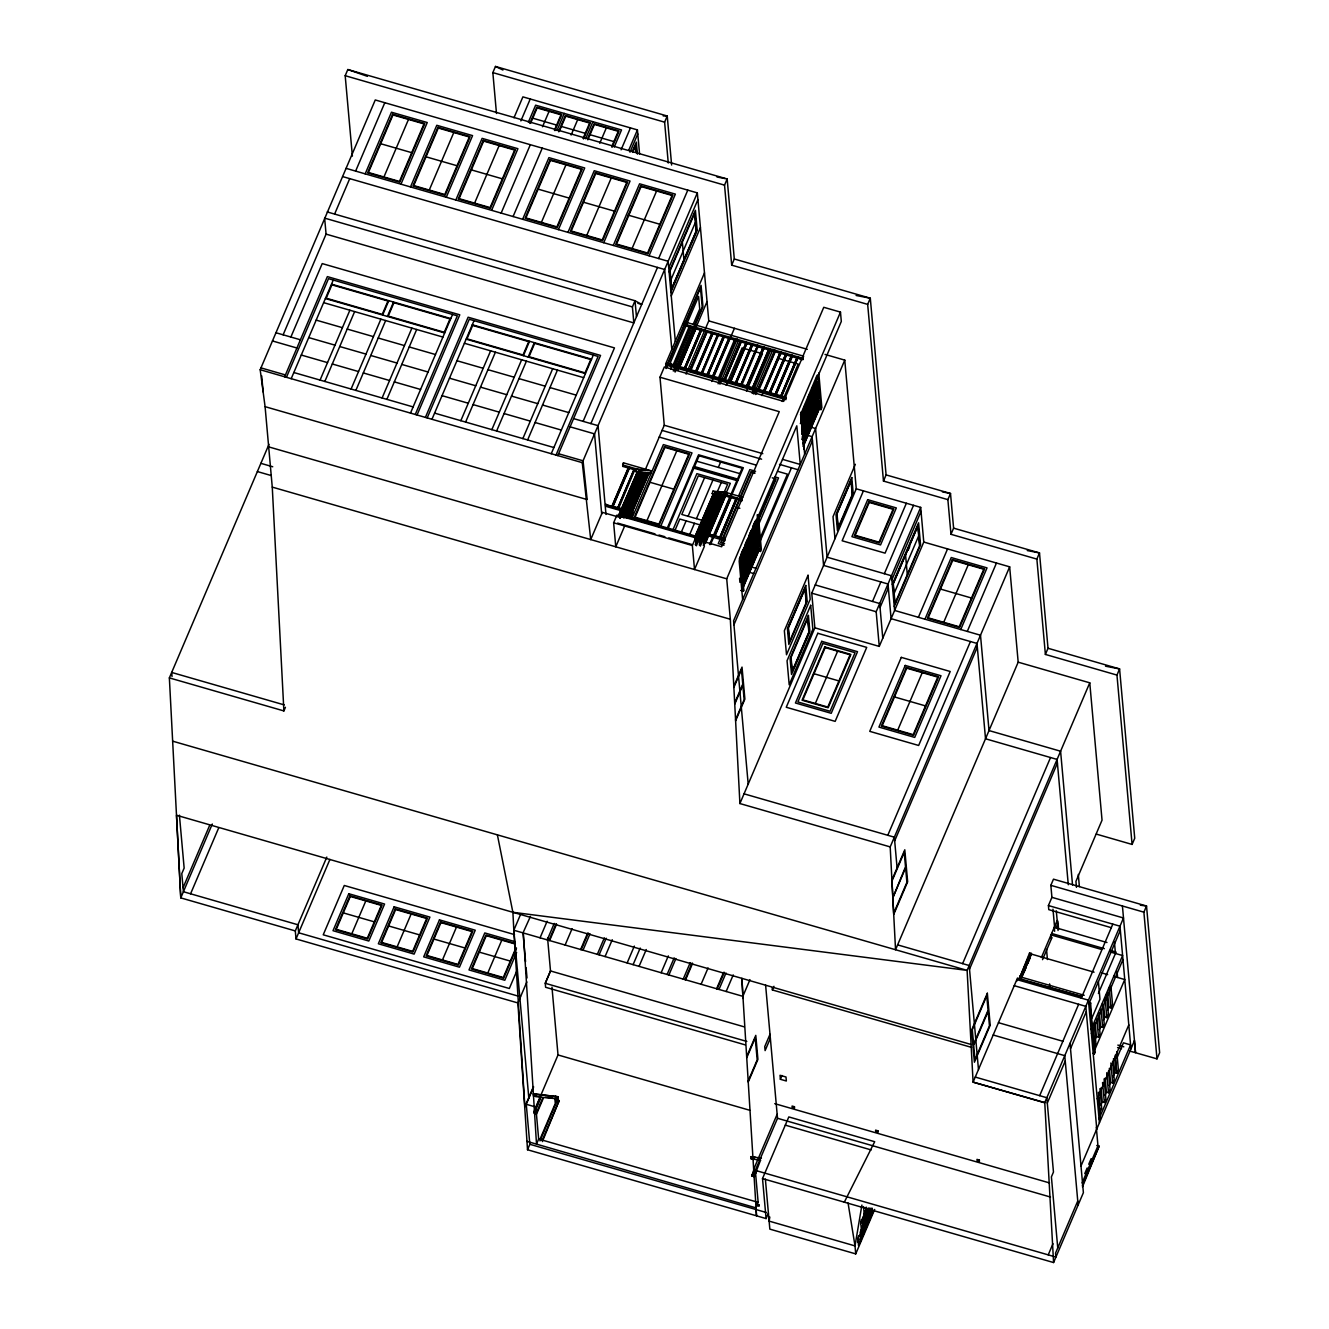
<?xml version="1.0" encoding="UTF-8"?>
<svg xmlns="http://www.w3.org/2000/svg" width="1329" height="1329" viewBox="0 0 1329 1329"><rect width="100%" height="100%" fill="white"/><g stroke="black" fill="none" stroke-linecap="round" stroke-linejoin="round"><path stroke-width="1.5" d="M769.823 1217.032L769.126 1221.118L855.012 1245.904L855.726 1253.895L769.84 1229.126L765.371 1179.122M861.906 1205.054L855.012 1245.904L848.052 1202.978M857.869 1239.791L858.567 1235.737M860.66 1223.577L861.358 1219.524M859.946 1239.06L858.883 1239.807M871.193 1208.858L860.876 1233.644L871.957 1207.978M866.226 1207.114L859.896 1242.515L857.521 1241.818M802.65 359.029L803.63 356.189L684.335 321.768L683.471 323.827L683.604 325.323L802.882 359.744M635.179 469.502L634.298 469.237L617.636 508.276L634.249 468.738L635.229 470.001L622.703 466.379L623.451 462.824L650.878 470.748L651.011 472.244L650.147 474.303L650.047 473.19L635.827 471.629L636.508 469.187L648.502 470.067M638.219 472.327L638.9 469.868L650.878 470.748M727.295 493.508L726.564 495.235L712.178 493.657L712.859 491.198L724.837 492.095L742.745 497.279M714.553 494.338L715.235 491.896L727.229 492.777L726.382 495.219M352.384 156.124L345.191 75.703L347.816 69.54L727.162 178.983L734.306 258.989L731.681 265.152L867.671 304.374L883.469 481.065L947.876 499.638L950.983 534.308L1036.869 559.094L1045.391 654.433L1116.958 675.082L1132.092 844.43L1096.309 834.097M268.99 444.335L169.364 677.89L283.891 710.932L272.262 487.112L265.086 406.657L260.185 369.728L375.26 99.957L697.326 192.888L708.772 320.887L686.08 374.08M283.127 334.808L326.07 234.12L324.641 218.122L632.405 306.916L633.833 322.914L326.07 234.12M334.742 213.77L349.726 178.634M355.624 171.109L384.795 102.715M290.868 337.051L322.216 263.591L614.463 347.899L583.132 421.359M365.176 173.866L391.457 112.217L427.257 122.534L400.959 184.183M284.639 376.788L327.366 276.615L459.784 314.807L417.057 414.98M286.433 377.303L328.496 278.675L457.326 315.837L415.263 414.465M291.201 378.682L333.28 280.037M383.931 176.973L408.485 119.427M320.073 380.077L349.876 310.222M324.841 381.456L354.644 311.601M410.495 186.94L436.792 125.291L472.576 135.608L446.278 197.257M429.267 190.047L453.804 132.501M351.089 389.032L380.891 319.159M382.636 315.056L388.782 300.67M355.856 390.41L385.659 320.538M387.42 316.435L393.55 302.048M496.481 113.463L492.843 72.613L495.468 66.45L667.241 116.005L671.627 165.029M455.83 200.014L482.128 138.366L517.911 148.698L491.614 210.331M382.104 397.986L411.907 328.113M386.872 399.364L416.675 329.492M474.603 203.121L499.139 145.592M183.053 887.739L209.7 825.259M212.291 824.03L180.777 897.889L295.304 930.931L296.018 938.938L517.895 1002.946L527.513 1149.751L766.085 1218.577L768.411 1213.128M513.991 117.766L522.895 96.867L637.422 129.91L639.565 153.931M190.579 893.802L218.654 827.967M520.885 120.906L530.238 98.994M528.361 122.235L535.637 105.174L621.523 129.943L614.247 147.021M529.872 123.414L536.766 107.217L561.818 114.444L554.924 130.641M530.57 123.315L537.149 107.915L561.004 114.792L554.426 130.209M410.495 413.086L452.558 314.458M283.891 710.932L285.436 707.294M501.149 213.089L530.321 144.711M542.498 126.77L549.076 111.354M425.396 417.389L468.124 317.216L600.542 355.424L557.815 455.598M427.19 417.904L469.27 319.276L598.1 356.454L556.02 455.083M513.094 216.527L542.249 148.15M431.958 419.283L474.038 320.654M556.984 130.491L564.26 113.43M558.496 131.671L565.406 115.49L590.458 122.717L583.547 138.897M559.21 131.588L565.772 116.171L589.627 123.049L583.066 138.465M522.629 219.285L548.927 157.636L584.71 167.969L558.413 229.618M571.138 135.026L577.7 119.61M541.401 222.392L565.938 164.862M460.831 420.695L490.634 350.823M585.624 138.764L592.9 121.687M465.615 422.074L495.401 352.202M587.9 138.133L594.03 123.747L619.081 130.973L612.171 147.154M587.833 139.844L594.412 124.428L618.267 131.305L611.689 146.722M599.761 143.283L606.34 127.866M567.965 232.359L594.246 170.727L630.046 181.043L603.748 242.692M491.846 429.649L521.649 359.777M523.41 355.674L529.54 341.287M496.614 431.028L526.417 361.156M528.178 357.052L534.308 342.666M621.092 149.812L630.444 127.9M586.72 235.466L611.274 177.936M295.304 930.931L326.818 857.072M628.85 149.994L637.422 129.91M629.979 152.204L637.77 133.93M296.018 938.938L329.924 859.414M632.305 151.606L636.342 142.12L637.422 154.131M632.704 151.855L635.777 144.662L636.491 152.669M632.67 152.37L635.594 145.509L636.176 152.187M522.862 438.587L552.665 368.731M527.63 439.965L557.432 370.11M668.271 163.018L664.616 122.168L667.241 116.005L663.188 115.922M613.284 245.45L639.581 183.801L675.365 194.117L649.067 255.766M632.056 248.556L656.592 191.011M551.253 453.704L593.315 355.076M351.786 933.805L365.807 900.929M632.405 306.916L635.029 300.736L641.724 304.424L637.82 303.294M658.619 258.524L687.791 190.13M590.89 423.602L657.49 267.428M825.027 354.428L844.762 360.126L856.258 488.806L920.681 507.379L923.771 542.049L1009.658 566.835L1018.18 662.174L895.547 949.72L890.197 846.905L739.904 803.547L730.335 619.264L726.714 578.813L590.724 539.574L582.268 462.658L697.326 192.888M668.753 267.943L697.924 199.549M669.118 271.947L695.416 210.298L697.193 230.299L670.896 291.948M670.879 279.887L695.432 222.358M671.261 295.935L700.433 227.558M397.122 946.879L411.143 914.003M731.681 265.152L724.538 185.146L727.162 178.983M626.956 512.396L605.725 506.283L605.592 504.704L623.268 508.924M645.479 469.27L664.267 425.247L659.981 377.237L664.35 366.97L783.645 401.375L823.764 307.298L840.476 312.116L841.307 321.452L801.188 415.528M704.486 272.894L665.663 363.88L666.095 368.548L700.483 287.895L702.21 307.232L675.016 371.007M666.477 363.648L666.809 362.867L786.103 397.288L785.921 399.647L666.626 365.226L666.477 363.648L785.771 398.052M605.725 506.283L605.924 503.924M622.703 466.379L623.451 462.824M666.626 365.226L666.809 362.867M665.995 367.552L701.064 285.353L702.958 306.683L675.082 372.07M629.564 468.356L628.584 467.11L611.921 506.15L612.868 506.897L629.514 467.858L628.634 467.609L612.769 504.787M612.819 506.399L629.481 467.359M672.873 365.591L689.469 326.054L690.465 327.299M689.518 326.552L690.415 326.801L673.753 365.857L690.366 326.303M673.288 371.04L691.711 327.814M693.323 324.06L699.735 309.026L698.589 296.367L670.547 362.119L671.195 369.362M696.031 327.947L679.435 367.485L696.08 328.446L695.183 328.18L678.538 367.219L695.133 327.682L696.13 328.944M635.146 469.004L618.533 508.542L617.586 507.778M677.873 369.944L707.045 301.567M624.879 525.47L615.776 546.8L613.633 522.795L616.922 515.087L695.648 537.813L696.363 545.804L718.507 494.255L720.982 494.621M618.799 515.453L637.372 471.928L617.952 516.848L602.353 512.346L590.724 539.574L268.674 446.876M618.849 517.114L638.269 472.194L637.123 471.911M619.812 515.718L638.452 472.011L639.598 472.293M619.812 516.333L622.171 510.785M623.75 507.097L626.109 501.565M627.687 497.877L630.046 492.328M631.624 488.64L633.983 483.108M635.561 479.42L637.92 473.872M628.019 498.259L629.597 494.538M631.989 488.972L633.568 485.251M635.943 479.669L637.538 475.948M619.895 517.878L640.03 472.127M620.012 518.476L639.781 472.111L640.927 472.393M622.47 513.326L624.863 507.711M626.457 503.957L639.232 474.004M701.745 330.074L700.848 329.825L684.202 368.864L700.798 329.326L701.795 330.572M626.574 504.605L628.168 500.883M630.544 495.302L632.122 491.58M621.69 516.881L640.678 472.376M685.066 368.864L701.695 329.575M621.773 517.33L641.126 472.21M685.099 369.113L701.729 329.825M623.617 513.858L626.042 508.193M627.653 504.405L630.079 498.724M631.69 494.936L634.099 489.255M635.727 485.484L638.136 479.802M623.65 515.536L642.272 472.493L623.7 516.017M623.816 516.616L642.455 472.31M623.899 518.177L643.601 472.592M624.713 516.881L643.784 472.41L644.93 472.692L625.76 517.629M626.474 513.625L628.866 508.01M630.461 504.256L632.853 498.641M634.166 495.8L636.857 489.271M638.202 486.331L643.867 473.058M625.693 517.18L645.379 472.526M626.756 515.569L645.13 472.509L646.276 472.792M626.806 516.051L630.029 508.475M631.657 504.688L634.066 499.023M635.694 495.235L638.103 489.554M639.731 485.766L642.14 480.101M626.856 517.695L646.708 472.626M706.48 330.954L689.834 370.243L707.36 331.22L706.563 331.951M626.889 518.194L646.459 472.609L647.605 472.875L627.903 518.46M689.867 370.492L706.513 331.453L707.46 332.217M629.863 511.815L645.927 474.47M690.764 370.758L707.36 331.22M628.8 517.214L647.788 472.709M634.465 504.555L647.24 474.603M629.016 518.376L630.345 515.287M629.697 517.463L648.934 472.974L629.763 517.911M629.88 518.443L632.77 511.665L630.76 518.343M442.457 959.97L456.478 927.077M713.125 333.845L712.145 332.582L695.482 371.638L696.429 372.386L713.075 333.346L712.178 333.081L695.532 372.137M696.379 371.887L713.042 332.848M701.197 373.765L717.81 334.227L718.79 335.489M701.994 371.904L717.843 334.725L718.74 334.974M718.707 334.476L702.094 374.03L701.147 373.266M724.371 336.121L707.759 375.658L724.405 336.619L723.524 336.353L706.862 375.393L723.474 335.855L724.455 337.117M646.725 521.167L676.81 450.797M729.139 337.5L712.477 376.539L713.374 376.788L730.036 337.749L729.222 338.496M712.527 377.037L729.189 337.998L730.07 338.247M711.729 381.489L734.422 328.296M718.192 378.665L734.804 339.128L735.784 340.39M734.854 339.626L735.751 339.892L719.089 378.931L735.701 339.393M718.109 383.815L737.23 338.978M719.953 384.181L738.359 341.038M741.366 341.021L724.754 380.559L741.416 341.52L740.519 341.254L723.856 380.31L740.469 340.756L741.449 342.018M726.182 385.294L742.13 347.899L762.414 353.747L746.466 391.141M747.031 342.649L730.418 382.204L747.081 343.148L746.184 342.899L729.521 381.938L746.134 342.4L747.114 343.663M667.407 527.812L698.556 454.784L743.36 467.742L710.533 544.541M668.171 528.361L693.854 468.14L736.881 480.583L709.536 544.558M736.083 383.832L752.746 344.792L751.849 344.527L735.186 383.566L751.799 344.028L752.779 345.291M673.321 528.942L696.894 473.656L730.319 483.324L703.423 545.471M752.696 344.294L736.05 383.333L735.153 383.068M674.733 530.985L679.817 519.041L701.147 525.221M487.776 973.044L501.797 940.168M740.818 384.712L757.464 345.673L758.361 345.922L741.748 385.46M740.868 385.211L757.513 346.171L758.41 346.42M681.312 532.165L686.129 520.868M688.106 516.267L704.586 477.626M524.855 1106.775L513.825 930.234L520.885 913.671M746.483 386.34L763.128 347.301L764.025 347.567L747.413 387.104L764.075 348.065L763.178 347.799L746.483 386.34L747.38 386.606M752.197 388.483L768.793 348.929L769.69 349.195L753.094 388.732L769.74 349.693L768.843 349.427L752.978 386.623M689.668 534.574L694.469 523.294M696.462 518.675L712.942 480.035M718.341 467.409L720.634 462.027M752.164 393.467L770.571 350.324M515.752 948.291L503.292 977.513L472.277 968.575L486.298 935.682L515.37 944.072M516.516 948.059L503.658 978.194L471.463 968.907L485.916 935.001L514.34 943.208M525.553 961.565L522.995 932.892L530.437 916.412M753.892 394.148L773.013 349.311M516.632 952.511L504.804 980.254L469.004 969.937L484.786 932.941L514.605 941.547M694.801 536.916L713.424 493.873L694.851 537.398M755.752 394.497L774.475 350.574L775.355 350.823L757.862 390.111M694.901 539.042L714.753 493.973L695.864 537.664M703.656 538.395L704.37 546.402L694.519 569.51L692.359 545.521L714.304 494.139L713.158 493.856M758.759 390.377L775.405 351.321L774.508 351.072M695.947 539.823L716.082 494.072L704.902 520.287M696.064 540.421L715.833 494.056L716.979 494.338L695.416 544.89M696.911 539.009L699.602 533.228M700.915 529.64L703.307 524.025M717.378 491.647L721.298 482.46M695.366 544.392L717.411 494.172L714.188 501.747M698.007 539.092L717.162 494.155L718.308 494.421M699.652 535.803L704.503 524.457M706.114 520.669L708.54 514.987M710.151 511.2L712.577 505.518M698.888 539.341L718.756 494.272L699.851 538.561M761.966 395.61L780.173 352.7L781.07 352.966L764.424 392.005M517.413 969.522L509.323 988.494L323.229 934.802L344.277 885.479L514.522 934.603M699.32 543.046L701.712 537.431M703.307 533.693L705.716 528.062M707.31 524.324L709.703 518.709M711.297 514.971L719.404 494.504M699.37 544.674L721.414 494.471M699.419 545.172L721.165 494.454L722.312 494.72M710.932 519.074L702.044 539.89L702.941 540.139L722.76 494.571M713.341 513.393L714.969 509.605M703.855 538.86L708.59 527.779M710.151 524.091L712.527 518.559M714.088 514.871L716.464 509.323M718.025 505.635L720.384 500.103M714.254 515.552L715.833 511.864M718.192 506.349L719.753 502.678M722.112 497.162L727.627 484.288L698.306 475.799L681.794 514.456L703.141 520.603M703.955 540.405L724.089 494.654M703.971 540.969L723.64 494.82L722.511 494.538L700.366 546.103L699.652 538.095L620.925 515.386M703.323 543.345L723.84 494.637L726.564 495.235M707.626 534.125L725.202 538.378M726.348 494.82L741.864 499.305L741.997 500.8L724.106 495.634L724.969 493.574M703.373 544.973L724.737 494.903M769.142 392.886L785.804 353.846L786.702 354.095L770.039 393.135M708.556 535.952L705.317 543.561L708.407 534.358L708.556 535.952L725.019 540.704L724.886 539.109L708.257 533.942L709.188 534.69L725.8 495.152L709.154 534.192M769.192 393.384L785.838 354.345L786.735 354.594L770.089 393.633M540.056 937.809L547.133 921.23M730.568 496.531L713.972 536.069L714.852 536.335L731.465 496.78L730.668 497.528M774.857 395.012L791.469 355.474L792.366 355.74L775.754 395.278L792.4 356.238L791.503 355.973L775.654 393.151M714.819 535.836L731.465 496.78M517.895 1002.946L526.865 981.932M547.216 939.885L554.243 923.422M741.964 500.385L736.283 498.74L719.637 537.796L736.233 498.159L741.898 499.804M683.471 323.827L802.749 358.249L802.849 359.328L797.184 357.7L780.538 396.74L797.134 357.102L802.799 358.747M549.01 940.4L556.087 923.788M738.509 496.166L749.838 469.619L755.57 471.28M781.369 396.407L798.031 357.368L781.419 396.989L780.472 396.158M549.608 940.567L556.585 924.22M721.547 542.215L751.35 472.36L754.756 473.34M782.249 401.458L798.197 364.08L777.914 358.215M565.107 945.035L572.085 928.705M726.714 578.813L840.476 312.116M740.718 554.841L743.094 549.276M744.689 545.554L747.064 539.973M748.642 536.251L751.035 530.686M752.613 526.965L754.988 521.383M800.44 414.831L817.053 375.293M739.273 559.11L740.851 555.406M742.446 551.685L744.821 546.103M746.4 542.382L748.792 536.8M750.37 533.095L751.948 529.374M803.746 407.953L805.341 404.232M807.716 398.65L809.295 394.929M811.67 389.347L813.265 385.643M740.901 555.904L755.919 520.071L756.865 520.835L755.968 520.569M802.998 410.312L805.374 404.73M807.75 399.149L809.344 395.427M811.72 389.862L813.315 386.141M740.17 559.376L756.816 520.337M800.722 418.004L817.335 378.466L816.438 378.2L817.335 378.466M741.133 558.562L756.251 523.742M757.995 519.722L775.289 479.287M800.905 419.05L816.77 381.872M745.802 549.824L755.37 527.43M758.56 519.971L776.103 478.938L772.232 477.825M741.233 560.688L757.098 523.493L755.304 522.978L755.919 529.822M817.617 381.622L801.005 421.16L817.651 382.121L815.823 381.107L817.651 382.121M741.283 561.187L757.098 523.493M740.635 563.596L756.483 526.4L740.668 564.094M800.357 423.569L817.003 384.53L801.985 420.363M740.735 565.705L757.38 526.666L740.768 566.204M801.237 423.835L817.9 384.795L802.085 422.472M758.278 525.32L778.545 477.925L774.724 476.812M740.917 566.752L756.766 529.573L740.951 567.25M802.218 423.021L817.285 387.703L802.267 423.519M802.317 425.147L818.182 387.952L802.367 425.645M801.703 428.054L817.568 390.876L801.752 428.553M741.233 570.423L756.301 535.105M801.802 430.164L818.465 391.125L801.852 430.662M580.623 949.521L587.601 933.174M741.482 573.098L757.331 535.903L742.313 571.736M801.985 431.211L817.85 394.032L802.035 431.726M581.222 949.687L588.298 933.091M742.379 573.347L758.228 536.168L742.413 573.846M802.135 433.835L818.747 394.298L802.085 433.337L812.085 436.743L823.581 565.406L888.005 583.996L891.094 618.666L976.998 643.435L985.52 738.774L1057.087 759.424L1068.283 884.732M742.546 574.394L757.613 539.076L743.393 573.048M802.267 434.384L818.182 397.703M802.317 434.882L817.385 399.564M583.016 950.202L590.026 933.739M741.864 578.381L758.51 539.341L741.898 578.879M742.047 579.427L757.895 542.249L742.08 579.926M801.769 439.417L818.415 400.361L803.397 436.194M751.882 557.515L787.449 474.154L777.581 471.297M742.197 582.036L758.842 542.996M802.666 439.666L819.362 401.125M742.33 582.6L758.178 545.405L760.022 546.418M759.922 541.767L791.453 467.825M803.63 438.852L818.747 404.033M803.729 440.979L819.594 403.8L802.982 443.338M742.462 585.724L759.075 545.671L742.479 585.209M743.293 584.361L744.888 580.64M747.263 575.058L748.842 571.337M751.234 565.772L752.812 562.051M755.188 556.469L757.563 550.887M803.015 444.335L810.956 425.745M742.712 587.883L759.357 548.827L759.573 551.203M803.231 445.996L819.877 406.956L820.093 409.332M742.761 588.382L759.407 549.342L758.361 549.027M803.264 446.511L819.927 407.455L818.83 406.657M740.652 590.458L743.825 590.508L740.718 555.904M758.327 548.528L758.527 550.904L760.47 551.469L761.351 549.409L758.261 514.805M804.327 448.637L803.995 449.401L800.722 412.771M818.299 408.817L820.99 409.598L821.854 407.538L818.764 372.934M533.494 1086.541L526.201 1103.618L529.839 1144.286L527.513 1149.751M533.544 1087.205L526.267 1104.283L535.803 1107.04L538.66 1139.036L536.501 1144.136L523.36 932.991M867.671 304.374L870.296 298.211L734.306 258.989M844.762 360.126L733.591 620.776L748.194 784.11M733.94 624.763L812.451 440.73M597.319 954.338L604.346 937.875M599.113 954.853L606.19 938.241M534.374 1110.396L558.014 1054.96L551.967 987.165M542.265 1140.249L557.665 1104.133L557.2 1098.801L543.644 1097.488L536.667 1113.868L534.275 1113.187L534.158 1111.858L540.604 1096.741L533.544 1096.043L533.344 1093.883L558.064 1096.757L558.545 1102.09L556.153 1101.392L555.688 1096.06M534.275 1113.187L540.488 1098.618M605.077 956.564L612.254 939.736M539.873 1139.568L555.289 1103.452L554.808 1098.119M733.824 686.362L742.031 667.092L744.888 699.104L735.601 720.866M539.989 1140.913L556.934 1101.193M733.874 687.442L741.466 669.633L742.761 684.136L734.688 703.074M558.545 1102.09L559.21 1100.545L542.382 1141.594M734.738 704.154L742.845 685.133L744.14 699.635L735.518 719.869M627.138 962.944L634.332 946.098M633.102 964.655L640.196 948.059M639.066 966.382L646.259 949.537M855.361 464.303L833.017 516.699L834.977 538.694M739.904 803.547L814.86 627.82L811.753 593.149L856.258 488.806M863.418 490.866L842.137 540.77L885.081 553.146L906.361 503.259M661.144 972.745L668.321 955.9M667.108 974.473L674.185 957.86M668.902 974.988L675.913 958.525M883.469 481.065L886.094 474.902L870.296 298.211L856.109 295.47M683.206 979.108L690.233 962.661M685 979.623L692.077 963.027M685.598 979.805L692.559 963.459M815.325 703.473L837.619 651.193M701.097 984.274L708.075 967.927M872.522 601.456L880.845 581.936M884.35 573.713L913.521 505.319M814.86 627.82L879.266 646.409L876.176 611.739L920.681 507.379M716.613 988.743L723.574 972.396M717.211 988.926L724.288 972.313M880.031 607.536L888.37 587.999M891.875 579.793L921.03 511.399M718.989 989.44L726.016 972.978M892.291 584.444L918.572 522.795L920.548 544.79L894.251 606.439M908.106 550.339L909.734 546.535M894.151 593.382L918.688 535.853M726.149 991.5L733.226 974.921M879.266 646.409L923.771 542.049M947.876 499.638L950.501 493.474L886.094 474.902M749.971 979.656L742.861 996.318L743.044 998.461L741.931 978.609M950.983 534.308L953.607 528.145L950.501 493.474L942.377 491.896M918.389 617.304L947.56 548.91M924.951 619.198L951.248 557.549L987.032 567.882L960.734 629.531M971.565 1047.402L772.398 989.955L773.96 986.301M746.682 1056.721L755.786 1035.357L757.929 1059.363L748.244 1082.055M746.732 1057.768L755.221 1037.899L757.181 1059.894L748.177 1081.009M898.055 729.355L922.243 672.657M943.723 622.304L968.26 564.775M770.006 1034.278L764.74 1046.604L765.105 1050.608L770.355 1038.281M967.296 631.408L996.468 563.031M780.389 1079.298L780.023 1075.294L785.987 1077.005L786.353 1081.009L780.389 1079.298L782 1075.51M887.789 835.293L970.436 641.542M890.197 846.905L1009.658 566.835M753.659 1169.354L777.149 1114.283M756.55 1171.181L754.207 1176.647L751.832 1175.949L754.124 1168.955M751.832 1175.949L754.158 1170.484M894.683 840.858L977.313 647.107M765.604 985.105L777.515 1118.287L753.925 1173.59L742.911 996.169M754.207 1176.647L760.537 1160.184L758.161 1159.503M766.085 1218.577L762.514 1178.574L788.811 1116.925L874.698 1141.711L844.314 1202.18M891.925 879.981L904.8 849.796L907.657 881.808L893.719 914.485M754.041 1175.567L756.55 1215.819L755.836 1207.828L758.161 1202.363L755.304 1170.367L1055.907 1257.084L1055.542 1253.097L1077.753 1201.017M1036.869 559.094L1039.494 552.93L953.607 528.145M1045.391 654.433L1048.016 648.27L1039.494 552.93L1027.267 550.555M962.628 963.625L1050.525 757.547M1018.18 662.174L1089.763 682.824L967.113 970.369L973.094 1082.138L1044.66 1102.788L1123.487 917.99L1051.92 897.341L1050.84 885.33L1053.482 879.167L1146.528 906.013L1159.636 1052.701L1156.994 1058.864L1129.534 1051.006M864.365 1213.377L866.707 1207.895M866.541 1208.908L860.743 1222.813L861.458 1230.804L857.953 1239.027L858.551 1245.705L873.552 1210.503M863.152 1217.713L867.056 1208.559M862.97 1218.726L866.873 1209.573M969.505 969.173L1057.419 763.095M863.269 1219.789L867.953 1208.825M863.086 1220.803L868.551 1208.011M862.82 1222.298L868.286 1209.506M864.215 1219.657L868.119 1210.52M869.963 1207.928L861.989 1227.232L869.781 1208.941M870.296 1208.609L860.162 1232.382L861.059 1232.631M861.541 1229.74L865.445 1220.587M867.006 1216.932L869.349 1211.45M860.611 1235.139L871.542 1209.54M860.444 1236.153L872.14 1208.726M869.88 1214.44L871.492 1210.702M860.561 1238.246L872.439 1209.805M855.726 1253.895L874.698 1209.44M1116.958 675.082L1119.583 668.919L1048.016 648.27M1019.509 979.29L1081.906 996.634L1017.499 978.044L973.094 1082.138L1044.76 1102.572L1053.581 1262.55L762.514 1178.574M1111.243 927.659L1048.78 909.634L1048.415 905.547L1051.92 897.341M1017.649 979.29L1016.951 980.935L1016.835 979.589L1088.434 1000.172L1099.399 1122.855M1031.37 953.441L1021.636 977.895L1019.841 977.38L1029.593 952.926L1031.37 953.441L1031.503 954.77L1029.709 954.255L1029.593 952.926M1019.841 977.38L1028.945 956.033M1021.569 977.23L1031.437 954.106L1094.066 972.18M1023.911 972.562L1026.187 967.23M1027.699 963.658L1029.975 958.325M1041.371 957.561L1057.17 920.515M1042.534 959.654L1052.003 937.477M1056.073 927.908L1057.535 924.519M1132.092 844.43L1134.733 838.267L1119.583 668.919L1105.545 666.194M1039.677 1095.661L1078.65 1004.275M1081.258 998.162L1112.822 924.137M1120.347 930.283L1088.783 1004.176L1089.979 1004.525L1092.255 1029.875L1091.059 1029.526L1122.606 955.551L1110.446 952.029M1047.302 1103.07L1065.243 1061.007M1070.509 1048.681L1086.275 1011.685M1089.979 1004.525L1090.644 1002.98L1089.481 1002.548M1098.402 993.461L1116.061 952.062L1110.197 950.368M1091.624 1018.778L1099.963 999.209L1098.402 981.682M1092.255 1029.875L1090.644 1002.98M1122.972 959.555L1091.408 1033.53L1092.604 1033.862L1094.398 1053.864L1093.202 1053.532L1093.9 1051.887L1095.046 1052.335L1094.398 1053.864M1156.994 1058.864L1143.887 912.176L1146.528 906.013L1140.348 905.215M1092.604 1033.862L1093.269 1032.334L1092.106 1031.885M1094.448 1041.188L1096.408 1036.57L1095.162 1022.566M1099.266 1029.892L1100.578 1026.802L1099.332 1012.798M1103.419 1020.124L1104.748 1017.05L1103.668 1005.04M1107.589 1010.372L1108.901 1007.282L1107.655 993.278M1096.408 1036.57L1098.502 1037.168L1100.03 1033.58L1098.435 1015.572M1100.578 1026.802L1102.671 1027.417L1104.2 1023.812L1102.406 1003.81M1104.748 1017.05L1106.824 1017.649L1108.369 1014.06L1106.575 994.059M1108.901 1007.282L1110.994 1007.88L1112.523 1004.292L1110.911 986.284M1094.714 1049.976L1124.749 979.556L1113.619 976.333M1128.803 1024.892L1097.256 1098.867L1098.452 1099.199L1100.229 1119.201L1099.033 1118.868L1130.597 1044.893L1123.437 1042.816L1116.941 1058.05M1098.452 1099.199L1099.1 1097.671L1097.953 1097.222L1099.1 1097.671L1100.229 1119.201M1100.944 1104.98L1102.256 1101.907L1101.01 1087.903M1105.097 1095.229L1106.426 1092.139L1105.163 1078.151M1109.266 1085.461L1110.579 1082.387L1109.333 1068.383M1112.772 1077.254L1114.749 1072.619L1113.486 1058.615M1099.88 1112.19L1101.708 1108.668L1099.93 1088.667M1102.256 1101.907L1104.349 1102.505L1105.878 1098.917L1104.083 1078.915M1106.426 1092.139L1108.502 1092.754L1110.047 1089.149L1108.436 1071.157M1110.579 1082.387L1112.672 1082.985L1114.2 1079.397L1112.589 1061.389M1114.749 1072.619L1116.825 1073.217L1118.37 1069.629L1116.759 1051.621M1080.992 1166.015L1134.451 1040.673M1048.232 1254.875L1052.983 1243.711M1084.763 1173.623L1087.155 1167.992M1088.75 1164.254L1091.159 1158.622M1082.105 1183.009L1097.987 1145.764M1082.338 1185.568L1099.133 1146.163L1096.757 1145.482M1082.454 1186.897L1099.133 1146.163M1053.581 1262.55L1083.384 1192.678L1070.028 1043.331M635.827 471.629L639.764 471.928M712.178 493.657L724.006 494.521L724.106 495.634M533.344 1093.883L558.064 1096.757M545.139 1097.173L552.864 1097.937M533.544 1096.043L542.996 1097.422L536.551 1112.539L534.158 1111.858M760.537 1160.184L751.101 1158.805L750.902 1156.645L754.955 1157.044M750.902 1156.645L761.401 1158.124M751.101 1158.805L754.623 1159.154M497.395 834.861L512.878 912.292L967.113 970.386L172.654 741.167M717.012 177.006L725.136 178.584M631.142 512.745L632.936 513.26M1117.573 1047.584L1121.56 1048.714M492.843 72.613L664.616 122.168M532.763 118.181L556.618 125.076M561.403 126.438L585.258 133.332M590.026 134.711L613.882 141.588M345.191 75.703L724.538 185.146M380.709 143.731L411.724 152.669M426.028 156.805L457.043 165.743M470.765 169.713L502.379 178.834M538.162 189.15L569.177 198.104M583.497 202.224L614.513 211.178M628.218 215.132L659.832 224.252M346.088 168.351L668.155 261.281L675.315 341.287M342.583 176.574L664.65 269.488L671.809 349.494M708.772 320.887L807.301 349.311M327.266 211.959L635.029 300.736L636.458 316.751M818.797 385.045L816.106 384.28L818.83 385.543M819.079 388.218L816.388 387.437L817.003 394.281L819.677 395.045M816.438 387.935L819.113 388.716M816.67 390.61L819.362 391.39M816.72 391.108L819.395 391.889M816.953 393.783L819.644 394.547M819.927 397.72L817.235 396.939L819.976 398.218M820.209 400.876L817.518 400.112L820.259 401.391M820.491 404.049L817.8 403.268L818.083 406.441L820.774 407.222M817.85 403.783L820.541 404.548M672.823 365.093L673.72 365.342M678.488 366.721L679.385 366.987M684.153 368.366L685.05 368.615M706.812 374.894L707.709 375.16M718.158 378.167L719.039 378.433M723.823 379.812L724.704 380.061M729.488 381.44L730.385 381.705M752.148 387.985L753.045 388.234M774.807 394.514L775.704 394.779M666.959 364.462L678.886 367.9M686.827 370.193L710.699 377.071M714.67 378.217L752.447 389.115M756.417 390.261L780.273 397.155M659.981 377.237L779.259 411.658L721.63 546.751L704.37 541.783M331.519 284.157L450.813 318.561M472.277 324.758L591.571 359.179M803.763 425.097L815.591 428.519L827.087 557.183L891.51 575.773L894.616 610.443L980.503 635.229L989.025 730.568L1060.592 751.217L1072.536 884.915M325.389 298.543L444.667 332.948M466.147 339.144L585.441 373.565M323.628 302.647L442.922 337.068M464.386 343.264L583.68 377.669M316.186 320.123L342.433 327.682M347.201 329.06L373.432 336.636M378.217 338.015L404.448 345.59M409.232 346.952L435.463 354.527M456.943 360.724L483.191 368.299M487.959 369.678L514.207 377.237M518.974 378.615L545.222 386.191M549.99 387.57L576.238 395.145M664.267 425.247L762.813 453.671M782.515 459.352L800.257 464.469L796.802 425.812L739.173 560.904L742.629 599.578M662.075 430.397L761.6 459.186M779.508 464.369L798.015 469.735M659.234 437.058L755.885 465.017M308.727 337.583L334.974 345.158M339.742 346.537L365.99 354.095M370.758 355.474L397.006 363.05M401.773 364.428L428.021 372.004M449.484 378.184L475.732 385.759M480.5 387.138L506.748 394.713M511.515 396.092L537.763 403.651M542.531 405.029L568.779 412.605M275.967 332.748L300.42 339.792M573.596 418.602L598.05 425.662L605.974 514.439M754.839 472.792L750.968 471.679L720.733 542.564L724.587 543.677M696.811 461.213L739.854 473.622M272.462 340.955L296.915 348.015M570.075 426.825L594.545 433.885L601.688 513.891M693.289 467.11L738.11 480.068M301.284 355.042L327.532 362.618M332.3 363.996L358.548 371.572M363.315 372.951L389.563 380.509M394.331 381.888L420.562 389.463M442.042 395.66L468.29 403.235M473.058 404.597L499.305 412.173M504.073 413.552L530.321 421.127M535.089 422.506L561.336 430.081M622.57 464.884L639.913 469.885M723.973 494.139L725.003 495.9M636.508 469.187L638.9 469.868M712.859 491.198L715.235 491.896M647.655 472.509L650.047 473.19M724.953 495.401L725.85 495.651M730.618 497.029L731.515 497.295M293.825 372.519L413.12 406.923M434.6 413.12L553.877 447.541M714.504 493.956L715.65 494.238M260.982 367.884L285.436 374.944M558.595 453.754L583.049 460.798L587.102 498.907M260.185 369.728L582.268 462.658M649.981 482.277L673.836 489.172M736.432 507.313L739.854 508.293M755.354 523.476L757.148 523.991M755.586 526.151L758.278 526.932M755.636 526.649L758.327 527.43M755.869 529.324L758.56 530.088M756.816 530.072L758.61 530.587M758.842 533.261L756.151 532.48L758.892 533.76M759.125 536.418L756.45 535.653L759.175 536.933M940.483 589.063L971.499 598.017M759.407 539.591L756.733 538.81L757.331 545.654M756.766 539.325L759.457 540.089M702.825 525.703L705.981 526.616M757.015 541.983L759.69 542.764M757.048 542.481L759.739 543.262M757.297 545.156L759.972 545.92M719.587 537.198L720.484 537.464L737.13 498.425L718.275 543.594L724.006 545.239M757.58 548.312L760.254 549.093M265.086 406.657L587.152 499.571M605.592 504.704L622.936 509.705M606.057 505.502L621.49 509.954M713.839 536.6L708.091 534.939L707.942 533.361M717.677 537.713L723.425 539.375M624.929 515.685L695.781 536.119M650.894 524.108L631.823 518.576L663.37 444.6L691.994 452.89L660.447 526.865L654.715 525.204M702.011 539.375L702.891 539.64M744.522 557.532L751.084 559.426M617.636 523.094L655.031 533.893M658.968 535.022L664.882 536.717M668.819 537.863L692.426 544.674M613.633 522.795L692.359 545.521M815.258 584.926L879.682 603.516L882.772 638.186M741.682 564.177L749.406 566.403M751.051 566.885L755.968 568.297M753.726 573.563L741.217 569.958L757.098 533.245M811.753 593.149L876.176 611.739M260.883 463.339L272.727 466.761M257.377 471.562L271.199 475.549M272.262 487.112L730.335 619.264M814.012 673.737L838.931 680.93M894.467 696.944L925.482 705.898M744.041 793.828L894.351 837.187L897.092 867.87M1050.84 885.33L1143.887 912.176M1048.415 905.547L1119.982 926.197L1130.946 1048.88M284.24 704.902L171.69 672.441L172.056 676.527M1106.974 942.51L1054.279 927.31L1054.628 931.313M1051.638 933.473L1104.349 948.673M1101.558 949.471L1051.04 934.902L1051.389 938.905M1101.691 972.894L1107.655 974.622M1019.725 976.034L1021.519 976.566M1019.792 976.715L1084.198 995.288M897.607 944.869L969.19 965.519L978.476 1069.513M1014.226 985.686L1085.81 1006.335L1096.774 1129.035M1117.839 1045.109L1123.802 1046.82M998.461 1022.682L1062.868 1041.271M993.195 1035.009L1064.762 1055.658L1078.118 1205.021M970.951 1044.444L176.491 815.242L180.777 897.889L169.364 677.89M512.894 912.275L513.825 930.234L742.861 996.318L741.914 978.343M975.253 1077.071L1046.82 1097.721L1053.465 1172.028L1051.405 1176.879L1057.751 1247.931M744.29 1026.868L550.505 970.951L547.581 938.174M343.297 912.89L374.313 921.844M388.633 925.964L419.648 934.918M433.952 939.055L464.967 947.992M479.287 952.129L510.303 961.083M746.798 1041.438L545.255 983.294L550.505 970.951L545.255 983.294L545.604 987.281L745.32 1044.91M520.519 996.783L298.643 932.775L297.929 924.768L183.419 891.726L181.791 873.602L184.15 868.086L179.415 815.159M774.757 1103.651L1049.528 1182.926M558.014 1054.96L749.822 1110.296M777.515 1118.287L1050.491 1197.047M785.306 1125.148L871.193 1149.934M751.716 1174.62L754.091 1175.301M538.478 1138.986L758.161 1202.363M529.839 1144.286L766.434 1212.546M526.965 1141.362L755.836 1207.828M347.816 69.54L367.419 76.351M1091.757 1027.882L1092.903 1028.33M1099.747 1117.224L1100.894 1117.672M495.468 66.45L502.927 70.022M1122.424 905.979L1135.531 1052.668L1134.434 1040.707M1114.416 941.829L1115.446 953.491M1117.058 971.482L1117.589 977.479M1089.763 682.824L1102.04 820.159L1075.942 881.36L1076.473 887.357M1109.2 987.879L1110.994 1007.88M1115.23 1055.226L1116.825 1073.217M1115.28 1059.147L1116.526 1073.134M1105.047 997.647L1106.824 1017.649M1110.878 1062.984L1112.672 1082.985M1101.06 1009.409L1102.671 1027.417M1106.725 1072.752L1108.502 1092.754M1096.89 1019.16L1098.502 1037.168M1102.555 1082.504L1104.349 1102.505M1094.265 1025.34L1095.877 1043.331L1094.332 1046.936L1092.737 1028.928M1093.269 1032.334L1095.046 1052.335M1098.385 1092.272L1099.465 1104.266M1099.814 1108.27L1100.179 1112.273M1078.301 874.449L1079.381 886.593M1096.309 1127.291L1097.97 1145.831M1057.867 921.063L1058.598 929.27M1056.306 910.797L1058.067 930.516M1052.983 909.186L1054.545 926.678M1046.521 949.371L1047.435 959.521M1049.611 983.909L1049.976 987.979M919.552 545.521L917.824 526.184L893.287 583.713L895.015 603.05M905.547 554.957L907.275 574.294M852.221 494.272L851.025 480.932L837.004 513.808L838.184 527.148M817.883 374.961L820.99 409.598M817.717 390.477L818.083 394.547M797.084 356.604L797.217 358.116M801.055 412.007L804.643 454.202M792.317 355.225L792.449 356.737M791.419 354.976L791.552 356.471M863.534 1206.582L864.249 1214.59M786.652 353.597L786.785 355.092M785.755 353.348L785.888 354.843M806.188 602.17L804.992 588.83L788.396 627.753L789.592 641.093M807.683 618.832L808.879 632.172L792.267 671.095L791.087 657.755M780.987 351.969L781.12 353.464M780.09 351.703L780.223 353.198M775.322 350.324L775.455 351.836M774.425 350.075L774.558 351.57M769.657 348.696L769.79 350.192M768.76 348.431L768.893 349.942M763.992 347.052L764.125 348.563M763.095 346.803L763.228 348.298M758.311 345.424L758.46 346.919M757.43 345.158L757.563 346.67M751.799 344.028L751.898 345.025M746.134 342.4L746.233 343.397M757.198 514.821L760.47 551.469M740.469 340.756L740.552 341.769M734.804 339.128L734.887 340.124M730.036 337.749L730.119 338.745M723.474 335.855L723.557 336.852M736.2 497.661L736.332 499.156M740.403 556.685L743.492 591.272M717.81 334.227L717.893 335.224M739.572 578.248L739.921 582.318M772.215 987.945L772.398 989.955M712.145 332.582L712.228 333.596M694.652 213.687L696.197 231.013L671.66 288.559L670.115 271.216M700.798 329.326L700.898 330.323M695.133 327.682L695.233 328.678M682.375 242.459L683.937 259.786M689.469 326.054L689.568 327.05M684.335 321.768L684.468 323.279M753.294 1157.343L753.477 1159.503M634.249 468.738L634.332 469.735M628.584 467.11L628.667 468.107M526.101 967.711L527.015 977.961M535.737 1094.581L535.919 1096.741M513.825 930.234L528.842 1098.252M261.697 375.874L263.125 391.889M392.603 114.277L367.618 172.836L399.83 182.123L424.798 123.564L392.603 114.277M392.969 114.959L368.432 172.488L399.448 181.442L423.984 123.896L392.969 114.959M331.901 284.838L326.203 298.194L382.27 314.375L387.968 301.018L331.901 284.838M437.922 127.351L412.937 185.91L445.149 195.197L470.134 136.638L437.922 127.351M438.304 128.033L413.768 185.578L444.783 194.516L469.32 136.987L438.304 128.033M393.932 302.73L388.234 316.086L444.301 332.267L449.999 318.91L393.932 302.73M483.258 140.425L458.272 198.985L490.484 208.288L515.469 149.712L483.258 140.425M483.64 141.107L459.086 198.652L490.102 207.59L514.639 150.061L483.64 141.107M472.659 325.455L466.961 338.812L523.028 354.976L528.726 341.619L472.659 325.455M550.056 159.696L525.071 218.255L557.283 227.558L582.268 168.982L550.056 159.696M550.439 160.377L525.885 217.923L556.901 226.86L581.454 169.331L550.439 160.377M595.392 172.77L570.407 231.346L602.618 240.632L627.587 182.073L595.392 172.77M595.757 173.468L571.221 230.997L602.236 239.951L626.773 182.405L595.757 173.468M534.69 343.347L528.992 356.704L585.059 372.884L590.757 359.528L534.69 343.347M640.711 185.861L615.742 244.42L647.937 253.706L672.923 195.147L640.711 185.861M641.093 186.542L616.556 244.071L647.572 253.025L672.109 195.479L641.093 186.542M348.796 893.719L333.014 930.699L368.814 941.032L384.579 904.036L348.796 893.719M349.926 895.763L335.473 929.669L367.684 938.972L382.137 905.066L349.926 895.763M350.308 896.46L336.287 929.336L367.302 938.274L381.323 905.398L350.308 896.46M394.132 906.793L378.35 943.773L414.133 954.106L429.915 917.11L394.132 906.793M395.261 908.853L380.792 942.759L413.003 952.046L427.473 918.14L395.261 908.853M395.643 909.534L381.606 942.411L412.621 951.365L426.659 918.489L395.643 909.534M694.834 212.839L669.866 271.398L671.477 289.406L696.446 230.831L694.834 212.839M439.45 919.867L423.685 956.863L459.469 967.18L475.25 930.2L439.45 919.867M440.597 921.927L426.127 955.833L458.339 965.12L472.792 931.214L440.597 921.927M440.962 922.608L426.941 955.485L457.957 964.439L471.978 931.563L440.962 922.608M664.5 446.66L634.265 517.562L659.317 524.805L689.552 453.903L664.5 446.66M664.882 447.358L635.079 517.214L658.935 524.108L688.738 454.252L664.882 447.358M699.12 455.814L694.519 466.595L737.529 479.038L742.13 468.257L699.12 455.814M719.653 494.521L699.968 540.67L719.836 494.355M780.14 352.202L763.477 391.241L764.374 391.507L781.02 352.467L780.14 352.202M757.663 529.839L741.05 569.377L757.663 529.839M757.945 532.995L741.333 572.55L757.945 532.995M819.029 397.454L802.417 437.008L819.029 397.454M808.032 575.274L784.359 630.76L786.502 654.765L810.175 599.279L808.032 575.274M805.756 585.441L787.399 628.467L788.828 644.482L807.185 601.439L805.756 585.441M851.773 477.543L836.007 514.539L837.436 530.537L853.201 493.541L851.773 477.543M805.191 587.983L788.147 627.936L789.393 641.94L806.437 601.987L805.191 587.983M851.208 480.085L836.755 513.991L838.001 527.995L852.47 494.089L851.208 480.085M810.707 605.276L787.05 660.762L789.193 684.767L812.85 629.281L810.707 605.276M808.431 615.443L790.091 658.47L791.519 674.467L809.876 631.441L808.431 615.443M807.866 617.985L790.838 657.938L792.084 671.942L809.128 631.989L807.866 617.985M867.704 499.671L851.922 536.667L880.562 544.923L896.327 507.927L867.704 499.671M868.834 501.731L854.364 535.637L879.416 542.863L893.885 508.957L868.834 501.731M869.216 502.412L855.195 535.288L879.05 542.182L893.071 509.306L869.216 502.412M817.8 633.285L786.253 707.261L835.16 721.365L866.707 647.389L817.8 633.285M821.737 641.342L795.44 702.991L831.223 713.308L857.521 651.675L821.737 641.342M822.867 643.402L797.882 701.961L830.093 711.264L855.062 652.689L822.867 643.402M824.794 646.907L802.051 700.217L828.166 707.759L850.909 654.433L824.794 646.907M825.176 647.588L802.866 699.885L827.784 707.061L850.078 654.782L825.176 647.588M918.007 525.337L893.038 583.896L894.816 603.898L919.801 545.339L918.007 525.337M901.295 657.373L869.747 731.349L918.655 745.469L950.202 671.494L901.295 657.373M905.232 665.43L878.934 727.079L914.717 737.412L941.015 675.763L905.232 665.43M906.361 667.49L881.376 726.049L913.588 735.352L938.573 676.777L906.361 667.49M952.378 559.609L927.393 618.168L959.604 627.471L984.59 568.895L952.378 559.609M906.743 668.171L882.207 725.717L913.222 734.655L937.759 677.125L906.743 668.171M952.76 560.29L928.207 617.835L959.222 626.773L983.776 569.244L952.76 560.29M904.218 852.338L891.975 881.061L893.653 913.405L906.91 882.34L905.614 867.854L892.839 897.773L905.514 866.84L904.218 852.338M987.347 993.245L971.565 1030.241L974.423 1062.236L990.205 1025.257L987.347 993.245M986.766 995.786L972.313 1029.693L973.609 1044.195L988.062 1010.289L986.766 995.786M988.161 1011.303L973.692 1045.192L974.988 1059.695L989.457 1025.789L988.161 1011.303M794.46 1106.725L792.067 1106.044L792.2 1107.373L794.576 1108.07L794.46 1106.725M877.954 1130.829L875.578 1130.132L875.695 1131.461L878.087 1132.158L877.954 1130.829M979.34 1160.067L976.965 1159.37L977.081 1160.715L979.456 1161.396L979.34 1160.067M759.009 1204.921L756.616 1204.24L756.733 1205.569L759.125 1206.25L759.009 1204.921"/></g></svg>
